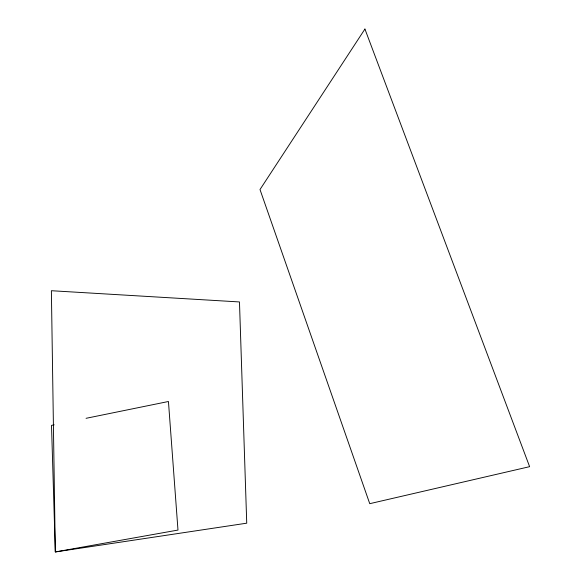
<?xml version="1.0" encoding="UTF-8"?>
<svg xmlns="http://www.w3.org/2000/svg" width="581" height="581" viewBox="0 0 581 581"><rect width="100%" height="100%" fill="white"/><g stroke="black" fill="none" stroke-linecap="round" stroke-linejoin="round"><path stroke-width="0.87" d="M54.171 424.827L51.513 425.372L55.318 551.95L246.736 523.183L239.474 301.946L51.382 290.718L55.318 551.95L177.982 530.068L168.446 401.5L86.061 418.313M364.926 29.05L259.998 189.544L369.748 503.676L529.618 466.666L364.926 29.05"/></g></svg>
